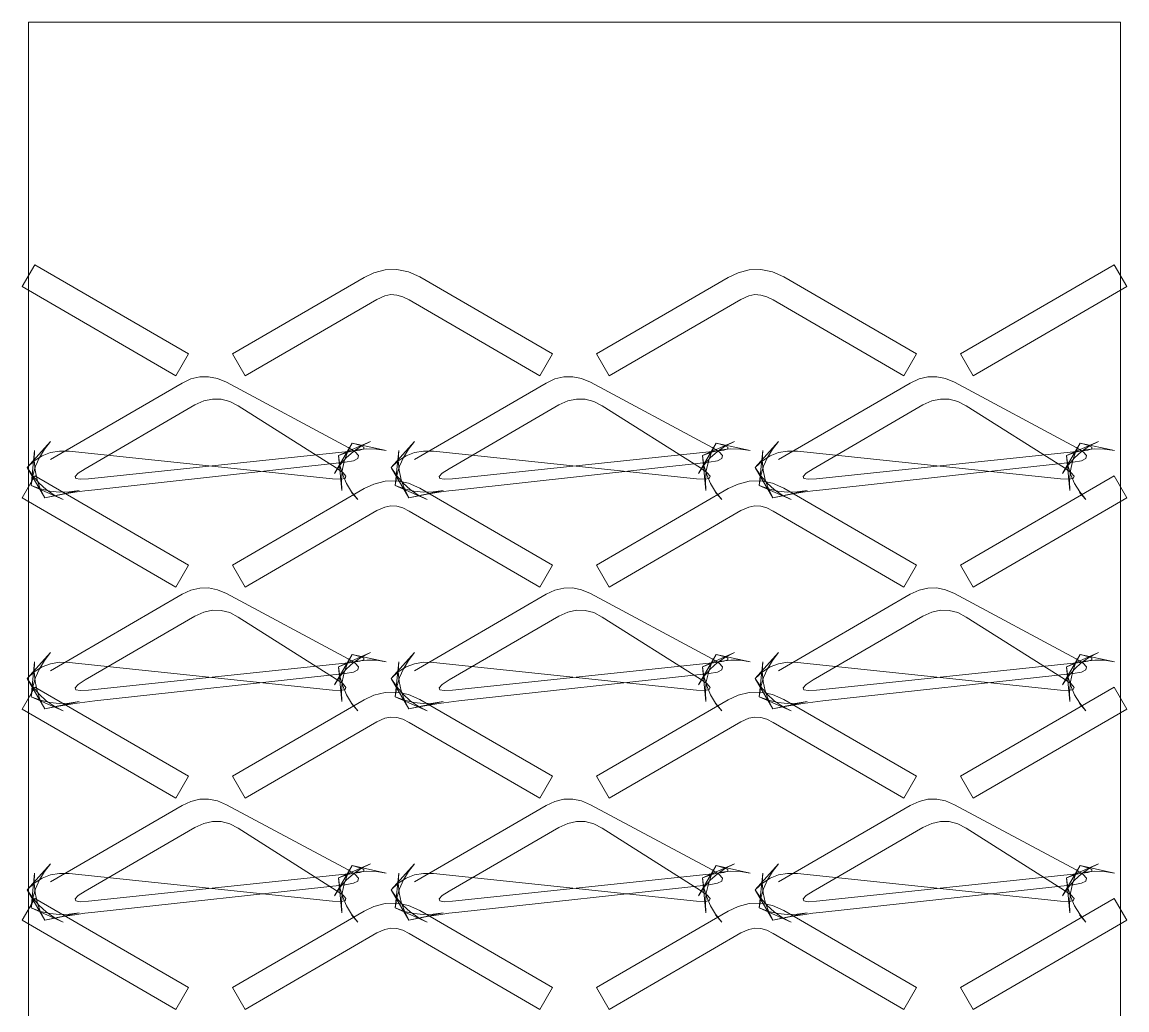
# Model space of a CAD drawing. Header units: metres. Extents: x 0 to 22, y 0 to 162.
# Drawn here: x -0.13 to 21.67, y 142.52 to 162 of the extents above; entities that cross this region are included whole.
import ezdxf

# ---------------------------------------------------------------- set-up
doc = ezdxf.new("R2010")
doc.units = ezdxf.units.M
doc.layers.add('TOP', color=1, linetype='Continuous', lineweight=0)

msp = doc.modelspace()

# ---------------------------------------------------------------- linework, layer by layer
at = {"layer": 'TOP'}
for p, q in [((-0.126, 156.784), (0.126, 157.216)), ((0.126, 157.216), (3.155, 155.457)), ((7.037, 157.113), (7.266, 157.119)), ((7.266, 157.119), (7.496, 157.073)), ((14.217, 157.113), (14.446, 157.119)), ((14.446, 157.119), (14.676, 157.073)), ((18.385, 155.457), (21.414, 157.216)), ((21.414, 157.216), (21.666, 156.784)), ((4.025, 155.457), (6.622, 156.965)), ((6.622, 156.965), (6.815, 157.056)), ((6.815, 157.056), (7.037, 157.113)), ((7.496, 157.073), (7.718, 156.976)), ((7.718, 156.976), (10.335, 155.457)), ((11.205, 155.457), (13.802, 156.965)), ((13.802, 156.965), (13.995, 157.056)), ((13.995, 157.056), (14.217, 157.113)), ((14.676, 157.073), (14.898, 156.976)), ((14.898, 156.976), (17.515, 155.457)), ((2.904, 155.025), (-0.126, 156.784)), ((21.666, 156.784), (18.636, 155.025)), ((6.873, 156.533), (4.276, 155.025)), ((7.026, 156.603), (6.873, 156.533)), ((7.15, 156.626), (7.026, 156.603)), ((7.266, 156.619), (7.15, 156.626)), ((7.383, 156.586), (7.266, 156.619)), ((7.507, 156.522), (7.383, 156.586)), ((10.084, 155.025), (7.507, 156.522)), ((14.053, 156.533), (11.456, 155.025)), ((14.206, 156.603), (14.053, 156.533)), ((14.33, 156.626), (14.206, 156.603)), ((14.446, 156.619), (14.33, 156.626)), ((14.563, 156.586), (14.446, 156.619)), ((14.687, 156.522), (14.563, 156.586)), ((17.264, 155.025), (14.687, 156.522)), ((3.155, 155.457), (2.904, 155.025)), ((4.276, 155.025), (4.025, 155.457)), ((10.335, 155.457), (10.084, 155.025)), ((11.456, 155.025), (11.205, 155.457)), ((17.515, 155.457), (17.264, 155.025)), ((18.636, 155.025), (18.385, 155.457)), ((3.032, 154.883), (3.205, 154.964)), ((3.205, 154.964), (3.379, 155.006)), ((3.379, 155.006), (3.554, 155.009)), ((3.554, 155.009), (3.729, 154.973)), ((3.729, 154.973), (3.905, 154.898)), ((10.212, 154.883), (10.385, 154.964)), ((10.385, 154.964), (10.559, 155.006)), ((10.559, 155.006), (10.734, 155.009)), ((10.734, 155.009), (10.909, 154.973)), ((10.909, 154.973), (11.085, 154.898)), ((17.392, 154.883), (17.565, 154.964)), ((17.565, 154.964), (17.739, 155.006)), ((17.739, 155.006), (17.914, 155.009)), ((17.914, 155.009), (18.089, 154.973)), ((18.089, 154.973), (18.265, 154.898)), ((0.435, 153.375), (3.032, 154.883)), ((3.905, 154.898), (6.305, 153.611)), ((7.615, 153.375), (10.212, 154.883)), ((11.085, 154.898), (13.485, 153.611)), ((14.795, 153.375), (17.392, 154.883)), ((18.265, 154.898), (20.665, 153.611)), ((3.456, 154.53), (3.283, 154.451)), ((3.627, 154.568), (3.456, 154.53)), ((3.798, 154.565), (3.627, 154.568)), ((3.969, 154.52), (3.798, 154.565)), ((4.138, 154.434), (3.969, 154.52)), ((10.636, 154.53), (10.463, 154.451)), ((10.807, 154.568), (10.636, 154.53)), ((10.978, 154.565), (10.807, 154.568)), ((11.149, 154.52), (10.978, 154.565)), ((11.318, 154.434), (11.149, 154.52)), ((17.816, 154.53), (17.643, 154.451)), ((17.987, 154.568), (17.816, 154.53)), ((18.158, 154.565), (17.987, 154.568)), ((18.329, 154.52), (18.158, 154.565)), ((18.498, 154.434), (18.329, 154.52)), ((3.283, 154.451), (1.118, 153.194)), ((6.072, 153.21), (4.138, 154.434)), ((10.463, 154.451), (8.298, 153.194)), ((13.252, 153.21), (11.318, 154.434)), ((17.643, 154.451), (15.478, 153.194)), ((20.432, 153.21), (18.498, 154.434)), ((0.436, 153.734), (-0.025, 153.219)), ((0.314, 153.58), (0.436, 153.734)), ((6.035, 153.099), (6.382, 153.696)), ((6.112, 153.454), (6.744, 153.734)), ((6.382, 153.696), (6.294, 153.521)), ((6.538, 153.657), (6.382, 153.696)), ((6.382, 153.696), (7.058, 153.551)), ((6.569, 153.643), (6.411, 153.535)), ((6.615, 153.621), (6.538, 153.657)), ((6.744, 153.734), (6.569, 153.643)), ((7.616, 153.734), (7.155, 153.219)), ((7.494, 153.58), (7.616, 153.734)), ((13.215, 153.099), (13.562, 153.696)), ((13.292, 153.454), (13.924, 153.734)), ((13.562, 153.696), (13.474, 153.521)), ((13.718, 153.657), (13.562, 153.696)), ((13.562, 153.696), (14.238, 153.551)), ((13.749, 153.643), (13.591, 153.535)), ((13.795, 153.621), (13.718, 153.657)), ((13.924, 153.734), (13.749, 153.643)), ((14.796, 153.734), (14.335, 153.219)), ((14.674, 153.58), (14.796, 153.734)), ((20.395, 153.099), (20.742, 153.696)), ((20.472, 153.454), (21.104, 153.734)), ((20.742, 153.696), (20.654, 153.521)), ((20.898, 153.657), (20.742, 153.696)), ((20.742, 153.696), (21.418, 153.551)), ((20.929, 153.643), (20.771, 153.535)), ((20.975, 153.621), (20.898, 153.657)), ((21.104, 153.734), (20.929, 153.643)), ((0.122, 153.551), (0.052, 152.864)), ((0.114, 153.355), (0.122, 153.551)), ((0.115, 153.351), (0.268, 153.449)), ((0.138, 153.242), (0.215, 153.416)), ((0.215, 153.416), (0.314, 153.58)), ((0.268, 153.449), (0.435, 153.513)), ((0.435, 153.513), (0.614, 153.543)), ((0.614, 153.543), (0.806, 153.539)), ((0.806, 153.539), (5.997, 152.995)), ((1.183, 152.995), (6.374, 153.539)), ((6.296, 153.523), (6.112, 153.454)), ((6.182, 152.767), (6.112, 153.454)), ((6.112, 153.454), (6.143, 153.26)), ((6.294, 153.521), (6.23, 153.34)), ((6.411, 153.535), (6.269, 153.408)), ((6.482, 153.567), (6.296, 153.523)), ((6.305, 153.611), (6.444, 153.524)), ((6.374, 153.539), (6.533, 153.562)), ((6.444, 153.524), (6.507, 153.452)), ((6.672, 153.586), (6.482, 153.567)), ((6.507, 153.452), (6.496, 153.393)), ((6.533, 153.562), (6.614, 153.589)), ((6.614, 153.589), (6.615, 153.621)), ((6.863, 153.581), (6.672, 153.586)), ((7.058, 153.551), (6.863, 153.581)), ((7.302, 153.551), (7.232, 152.864)), ((7.294, 153.355), (7.302, 153.551)), ((7.295, 153.351), (7.448, 153.449)), ((7.318, 153.242), (7.395, 153.416)), ((7.395, 153.416), (7.494, 153.58)), ((7.448, 153.449), (7.615, 153.513)), ((7.615, 153.513), (7.794, 153.543)), ((7.794, 153.543), (7.986, 153.539)), ((7.986, 153.539), (13.177, 152.995)), ((8.363, 152.995), (13.554, 153.539)), ((13.476, 153.523), (13.292, 153.454)), ((13.362, 152.767), (13.292, 153.454)), ((13.292, 153.454), (13.323, 153.26)), ((13.474, 153.521), (13.41, 153.34)), ((13.591, 153.535), (13.449, 153.408)), ((13.662, 153.567), (13.476, 153.523)), ((13.485, 153.611), (13.624, 153.524)), ((13.554, 153.539), (13.713, 153.562)), ((13.624, 153.524), (13.687, 153.452)), ((13.852, 153.586), (13.662, 153.567)), ((13.687, 153.452), (13.676, 153.393)), ((13.713, 153.562), (13.794, 153.589)), ((13.794, 153.589), (13.795, 153.621)), ((14.043, 153.581), (13.852, 153.586)), ((14.238, 153.551), (14.043, 153.581)), ((14.482, 153.551), (14.412, 152.864)), ((14.474, 153.355), (14.482, 153.551)), ((14.475, 153.351), (14.628, 153.449)), ((14.498, 153.242), (14.575, 153.416)), ((14.575, 153.416), (14.674, 153.58)), ((14.628, 153.449), (14.795, 153.513)), ((14.795, 153.513), (14.974, 153.543)), ((14.974, 153.543), (15.166, 153.539)), ((15.166, 153.539), (20.357, 152.995)), ((15.543, 152.995), (20.734, 153.539)), ((20.656, 153.523), (20.472, 153.454)), ((20.542, 152.767), (20.472, 153.454)), ((20.472, 153.454), (20.503, 153.26)), ((20.654, 153.521), (20.59, 153.34)), ((20.771, 153.535), (20.629, 153.408)), ((20.842, 153.567), (20.656, 153.523)), ((20.665, 153.611), (20.804, 153.524)), ((20.734, 153.539), (20.893, 153.562)), ((20.804, 153.524), (20.867, 153.452)), ((21.032, 153.586), (20.842, 153.567)), ((20.867, 153.452), (20.856, 153.393)), ((20.893, 153.562), (20.974, 153.589)), ((20.974, 153.589), (20.975, 153.621)), ((21.223, 153.581), (21.032, 153.586)), ((21.418, 153.551), (21.223, 153.581)), ((-0.025, 153.219), (0.115, 153.351)), ((0.084, 153.055), (-0.025, 153.219)), ((-0.025, 153.219), (0.322, 152.621)), ((0.083, 153.058), (0.138, 153.242)), ((0.13, 153.164), (0.114, 153.355)), ((1.118, 153.194), (0.982, 153.105)), ((6.248, 153.321), (1.308, 152.781)), ((6.144, 153.263), (6.035, 153.099)), ((6.204, 153.116), (6.072, 153.21)), ((6.143, 153.26), (6.198, 153.076)), ((6.269, 153.408), (6.144, 153.263)), ((6.23, 153.34), (6.19, 153.154)), ((6.41, 153.35), (6.248, 153.321)), ((6.496, 153.393), (6.41, 153.35)), ((7.155, 153.219), (7.295, 153.351)), ((7.264, 153.055), (7.155, 153.219)), ((7.155, 153.219), (7.502, 152.621)), ((7.263, 153.058), (7.318, 153.242)), ((7.31, 153.164), (7.294, 153.355)), ((8.298, 153.194), (8.162, 153.105)), ((13.428, 153.321), (8.488, 152.781)), ((13.324, 153.263), (13.215, 153.099)), ((13.384, 153.116), (13.252, 153.21)), ((13.323, 153.26), (13.378, 153.076)), ((13.449, 153.408), (13.324, 153.263)), ((13.41, 153.34), (13.37, 153.154)), ((13.59, 153.35), (13.428, 153.321)), ((13.676, 153.393), (13.59, 153.35)), ((14.335, 153.219), (14.475, 153.351)), ((14.444, 153.055), (14.335, 153.219)), ((14.335, 153.219), (14.682, 152.621)), ((14.443, 153.058), (14.498, 153.242)), ((14.49, 153.164), (14.474, 153.355)), ((15.478, 153.194), (15.342, 153.105)), ((20.608, 153.321), (15.668, 152.781)), ((20.504, 153.263), (20.395, 153.099)), ((20.564, 153.116), (20.432, 153.21)), ((20.503, 153.26), (20.558, 153.076)), ((20.629, 153.408), (20.504, 153.263)), ((20.59, 153.34), (20.55, 153.154)), ((20.77, 153.35), (20.608, 153.321)), ((20.856, 153.393), (20.77, 153.35)), ((-0.126, 152.619), (0.126, 153.052)), ((0.052, 152.864), (0.083, 153.058)), ((0.209, 152.91), (0.084, 153.055)), ((0.126, 153.052), (3.155, 151.293)), ((0.17, 152.978), (0.13, 153.164)), ((0.234, 152.797), (0.17, 152.978)), ((0.982, 153.105), (0.921, 153.041)), ((0.921, 153.041), (0.934, 153.002)), ((0.934, 153.002), (1.021, 152.986)), ((1.021, 152.986), (1.183, 152.995)), ((5.997, 152.995), (6.159, 152.987)), ((6.159, 152.987), (6.248, 153.004)), ((6.19, 153.154), (6.174, 152.963)), ((6.198, 153.076), (6.275, 152.902)), ((6.263, 153.047), (6.204, 153.116)), ((6.248, 153.004), (6.263, 153.047)), ((7.232, 152.864), (7.263, 153.058)), ((7.389, 152.91), (7.264, 153.055)), ((7.35, 152.978), (7.31, 153.164)), ((7.414, 152.797), (7.35, 152.978)), ((8.162, 153.105), (8.101, 153.041)), ((8.101, 153.041), (8.114, 153.002)), ((8.114, 153.002), (8.201, 152.986)), ((8.201, 152.986), (8.363, 152.995)), ((13.177, 152.995), (13.339, 152.987)), ((13.339, 152.987), (13.428, 153.004)), ((13.37, 153.154), (13.354, 152.963)), ((13.378, 153.076), (13.455, 152.902)), ((13.443, 153.047), (13.384, 153.116)), ((13.428, 153.004), (13.443, 153.047)), ((14.412, 152.864), (14.443, 153.058)), ((14.569, 152.91), (14.444, 153.055)), ((14.53, 152.978), (14.49, 153.164)), ((14.594, 152.797), (14.53, 152.978)), ((15.342, 153.105), (15.281, 153.041)), ((15.281, 153.041), (15.294, 153.002)), ((15.294, 153.002), (15.381, 152.986)), ((15.381, 152.986), (15.543, 152.995)), ((18.385, 151.293), (21.414, 153.052)), ((20.357, 152.995), (20.519, 152.987)), ((20.519, 152.987), (20.608, 153.004)), ((20.55, 153.154), (20.534, 152.963)), ((20.558, 153.076), (20.635, 152.902)), ((20.623, 153.047), (20.564, 153.116)), ((20.608, 153.004), (20.623, 153.047)), ((21.414, 153.052), (21.666, 152.619)), ((0.236, 152.795), (0.052, 152.864)), ((0.052, 152.864), (0.684, 152.584)), ((0.351, 152.783), (0.209, 152.91)), ((0.322, 152.621), (0.234, 152.797)), ((0.423, 152.751), (0.236, 152.795)), ((0.322, 152.621), (0.998, 152.767)), ((0.509, 152.674), (0.351, 152.783)), ((0.998, 152.767), (0.804, 152.737)), ((1.11, 152.757), (0.912, 152.729)), ((1.308, 152.781), (1.11, 152.757)), ((4.025, 151.293), (6.622, 152.801)), ((6.174, 152.963), (6.182, 152.767)), ((6.275, 152.902), (6.374, 152.738)), ((6.622, 152.801), (6.815, 152.892)), ((6.815, 152.892), (7.037, 152.949)), ((7.037, 152.949), (7.266, 152.955)), ((7.416, 152.795), (7.232, 152.864)), ((7.232, 152.864), (7.864, 152.584)), ((7.266, 152.955), (7.496, 152.908)), ((7.531, 152.783), (7.389, 152.91)), ((7.502, 152.621), (7.414, 152.797)), ((7.603, 152.751), (7.416, 152.795)), ((7.496, 152.908), (7.718, 152.811)), ((7.502, 152.621), (8.178, 152.767)), ((7.689, 152.674), (7.531, 152.783)), ((7.718, 152.811), (10.335, 151.293)), ((8.178, 152.767), (7.984, 152.737)), ((8.29, 152.757), (8.092, 152.729)), ((8.488, 152.781), (8.29, 152.757)), ((11.205, 151.293), (13.802, 152.801)), ((13.354, 152.963), (13.362, 152.767)), ((13.455, 152.902), (13.554, 152.738)), ((13.802, 152.801), (13.995, 152.892)), ((13.995, 152.892), (14.217, 152.949)), ((14.217, 152.949), (14.446, 152.955)), ((14.596, 152.795), (14.412, 152.864)), ((14.412, 152.864), (15.044, 152.584)), ((14.446, 152.955), (14.676, 152.908)), ((14.711, 152.783), (14.569, 152.91)), ((14.682, 152.621), (14.594, 152.797)), ((14.783, 152.751), (14.596, 152.795)), ((14.676, 152.908), (14.898, 152.811)), ((14.682, 152.621), (15.358, 152.767)), ((14.869, 152.674), (14.711, 152.783)), ((14.898, 152.811), (17.515, 151.293)), ((15.358, 152.767), (15.164, 152.737)), ((15.47, 152.757), (15.272, 152.729)), ((15.668, 152.781), (15.47, 152.757)), ((20.534, 152.963), (20.542, 152.767)), ((20.635, 152.902), (20.734, 152.738)), ((2.904, 150.861), (-0.126, 152.619)), ((0.518, 152.661), (0.322, 152.621)), ((0.612, 152.732), (0.423, 152.751)), ((0.684, 152.584), (0.509, 152.674)), ((0.715, 152.697), (0.518, 152.661)), ((0.804, 152.737), (0.612, 152.732)), ((0.912, 152.729), (0.715, 152.697)), ((6.496, 152.584), (6.369, 152.727)), ((6.374, 152.738), (6.496, 152.584)), ((7.698, 152.661), (7.502, 152.621)), ((7.792, 152.732), (7.603, 152.751)), ((7.864, 152.584), (7.689, 152.674)), ((7.895, 152.697), (7.698, 152.661)), ((7.984, 152.737), (7.792, 152.732)), ((8.092, 152.729), (7.895, 152.697)), ((13.676, 152.584), (13.549, 152.727)), ((13.554, 152.738), (13.676, 152.584)), ((14.878, 152.661), (14.682, 152.621)), ((14.972, 152.732), (14.783, 152.751)), ((15.044, 152.584), (14.869, 152.674)), ((15.075, 152.697), (14.878, 152.661)), ((15.164, 152.737), (14.972, 152.732)), ((15.272, 152.729), (15.075, 152.697)), ((21.666, 152.619), (18.636, 150.861)), ((20.856, 152.584), (20.729, 152.727)), ((20.734, 152.738), (20.856, 152.584)), ((6.873, 152.368), (4.276, 150.861)), ((7.026, 152.438), (6.873, 152.368)), ((7.15, 152.462), (7.026, 152.438)), ((7.266, 152.455), (7.15, 152.462)), ((7.383, 152.421), (7.266, 152.455)), ((7.507, 152.358), (7.383, 152.421)), ((10.084, 150.861), (7.507, 152.358)), ((14.053, 152.368), (11.456, 150.861)), ((14.206, 152.438), (14.053, 152.368)), ((14.33, 152.462), (14.206, 152.438)), ((14.446, 152.455), (14.33, 152.462)), ((14.563, 152.421), (14.446, 152.455)), ((14.687, 152.358), (14.563, 152.421)), ((17.264, 150.861), (14.687, 152.358)), ((3.155, 151.293), (2.904, 150.861)), ((4.276, 150.861), (4.025, 151.293)), ((10.335, 151.293), (10.084, 150.861)), ((11.456, 150.861), (11.205, 151.293)), ((17.515, 151.293), (17.264, 150.861)), ((18.636, 150.861), (18.385, 151.293)), ((3.032, 150.719), (3.205, 150.8)), ((3.205, 150.8), (3.379, 150.841)), ((3.379, 150.841), (3.554, 150.844)), ((3.554, 150.844), (3.729, 150.808)), ((3.729, 150.808), (3.905, 150.733)), ((10.212, 150.719), (10.385, 150.8)), ((10.385, 150.8), (10.559, 150.841)), ((10.559, 150.841), (10.734, 150.844)), ((10.734, 150.844), (10.909, 150.808)), ((10.909, 150.808), (11.085, 150.733)), ((17.392, 150.719), (17.565, 150.8)), ((17.565, 150.8), (17.739, 150.841)), ((17.739, 150.841), (17.914, 150.844)), ((17.914, 150.844), (18.089, 150.808)), ((18.089, 150.808), (18.265, 150.733)), ((0.435, 149.211), (3.032, 150.719)), ((3.905, 150.733), (6.305, 149.447)), ((7.615, 149.211), (10.212, 150.719)), ((11.085, 150.733), (13.485, 149.447)), ((14.795, 149.211), (17.392, 150.719)), ((18.265, 150.733), (20.665, 149.447)), ((3.456, 150.366), (3.283, 150.286)), ((3.627, 150.404), (3.456, 150.366)), ((3.798, 150.401), (3.627, 150.404)), ((3.969, 150.356), (3.798, 150.401)), ((10.636, 150.366), (10.463, 150.286)), ((10.807, 150.404), (10.636, 150.366)), ((10.978, 150.401), (10.807, 150.404)), ((11.149, 150.356), (10.978, 150.401)), ((17.816, 150.366), (17.643, 150.286)), ((17.987, 150.404), (17.816, 150.366)), ((18.158, 150.401), (17.987, 150.404)), ((18.329, 150.356), (18.158, 150.401)), ((3.283, 150.286), (1.118, 149.029)), ((4.138, 150.27), (3.969, 150.356)), ((6.072, 149.046), (4.138, 150.27)), ((10.463, 150.286), (8.298, 149.029)), ((11.318, 150.27), (11.149, 150.356)), ((13.252, 149.046), (11.318, 150.27)), ((17.643, 150.286), (15.478, 149.029)), ((18.498, 150.27), (18.329, 150.356)), ((20.432, 149.046), (18.498, 150.27)), ((0.436, 149.569), (-0.025, 149.055)), ((0.314, 149.415), (0.436, 149.569)), ((6.035, 148.935), (6.382, 149.532)), ((6.112, 149.29), (6.744, 149.569)), ((6.382, 149.532), (6.294, 149.357)), ((6.538, 149.492), (6.382, 149.532)), ((6.382, 149.532), (7.058, 149.387)), ((6.615, 149.456), (6.538, 149.492)), ((6.744, 149.569), (6.569, 149.479)), ((7.616, 149.569), (7.155, 149.055)), ((7.494, 149.415), (7.616, 149.569)), ((13.215, 148.935), (13.562, 149.532)), ((13.292, 149.29), (13.924, 149.569)), ((13.562, 149.532), (13.474, 149.357)), ((13.718, 149.492), (13.562, 149.532)), ((13.562, 149.532), (14.238, 149.387)), ((13.795, 149.456), (13.718, 149.492)), ((13.924, 149.569), (13.749, 149.479)), ((14.796, 149.569), (14.335, 149.055)), ((14.674, 149.415), (14.796, 149.569)), ((20.395, 148.935), (20.742, 149.532)), ((20.472, 149.29), (21.104, 149.569)), ((20.742, 149.532), (20.654, 149.357)), ((20.898, 149.492), (20.742, 149.532)), ((20.742, 149.532), (21.418, 149.387)), ((20.975, 149.456), (20.898, 149.492)), ((21.104, 149.569), (20.929, 149.479)), ((0.122, 149.387), (0.052, 148.699)), ((0.114, 149.19), (0.122, 149.387)), ((0.115, 149.187), (0.268, 149.285)), ((0.215, 149.251), (0.314, 149.415)), ((0.268, 149.285), (0.435, 149.349)), ((0.435, 149.349), (0.614, 149.379)), ((0.614, 149.379), (0.806, 149.375)), ((0.806, 149.375), (5.997, 148.831)), ((1.183, 148.831), (6.374, 149.375)), ((6.296, 149.358), (6.112, 149.29)), ((6.182, 148.602), (6.112, 149.29)), ((6.112, 149.29), (6.143, 149.096)), ((6.294, 149.357), (6.23, 149.176)), ((6.411, 149.371), (6.269, 149.244)), ((6.482, 149.402), (6.296, 149.358)), ((6.305, 149.447), (6.444, 149.36)), ((6.374, 149.375), (6.533, 149.398)), ((6.569, 149.479), (6.411, 149.371)), ((6.444, 149.36), (6.507, 149.287)), ((6.672, 149.422), (6.482, 149.402)), ((6.507, 149.287), (6.496, 149.229)), ((6.533, 149.398), (6.614, 149.425)), ((6.614, 149.425), (6.615, 149.456)), ((6.863, 149.417), (6.672, 149.422)), ((7.058, 149.387), (6.863, 149.417)), ((7.302, 149.387), (7.232, 148.699)), ((7.294, 149.19), (7.302, 149.387)), ((7.295, 149.187), (7.448, 149.285)), ((7.395, 149.251), (7.494, 149.415)), ((7.448, 149.285), (7.615, 149.349)), ((7.615, 149.349), (7.794, 149.379)), ((7.794, 149.379), (7.986, 149.375)), ((7.986, 149.375), (13.177, 148.831)), ((8.363, 148.831), (13.554, 149.375)), ((13.476, 149.358), (13.292, 149.29)), ((13.362, 148.602), (13.292, 149.29)), ((13.292, 149.29), (13.323, 149.096)), ((13.474, 149.357), (13.41, 149.176)), ((13.591, 149.371), (13.449, 149.244)), ((13.662, 149.402), (13.476, 149.358)), ((13.485, 149.447), (13.624, 149.36)), ((13.554, 149.375), (13.713, 149.398)), ((13.749, 149.479), (13.591, 149.371)), ((13.624, 149.36), (13.687, 149.287)), ((13.852, 149.422), (13.662, 149.402)), ((13.687, 149.287), (13.676, 149.229)), ((13.713, 149.398), (13.794, 149.425)), ((13.794, 149.425), (13.795, 149.456)), ((14.043, 149.417), (13.852, 149.422)), ((14.238, 149.387), (14.043, 149.417)), ((14.482, 149.387), (14.412, 148.699)), ((14.474, 149.19), (14.482, 149.387)), ((14.475, 149.187), (14.628, 149.285)), ((14.575, 149.251), (14.674, 149.415)), ((14.628, 149.285), (14.795, 149.349)), ((14.795, 149.349), (14.974, 149.379)), ((14.974, 149.379), (15.166, 149.375)), ((15.166, 149.375), (20.357, 148.831)), ((15.543, 148.831), (20.734, 149.375)), ((20.656, 149.358), (20.472, 149.29)), ((20.542, 148.602), (20.472, 149.29)), ((20.472, 149.29), (20.503, 149.096)), ((20.654, 149.357), (20.59, 149.176)), ((20.771, 149.371), (20.629, 149.244)), ((20.842, 149.402), (20.656, 149.358)), ((20.665, 149.447), (20.804, 149.36)), ((20.734, 149.375), (20.893, 149.398)), ((20.929, 149.479), (20.771, 149.371)), ((20.804, 149.36), (20.867, 149.287)), ((21.032, 149.422), (20.842, 149.402)), ((20.867, 149.287), (20.856, 149.229)), ((20.893, 149.398), (20.974, 149.425)), ((20.974, 149.425), (20.975, 149.456)), ((21.223, 149.417), (21.032, 149.422)), ((21.418, 149.387), (21.223, 149.417)), ((-0.025, 149.055), (0.115, 149.187)), ((0.084, 148.891), (-0.025, 149.055)), ((-0.025, 149.055), (0.322, 148.457)), ((0.083, 148.893), (0.138, 149.077)), ((0.13, 148.999), (0.114, 149.19)), ((0.138, 149.077), (0.215, 149.251)), ((6.248, 149.156), (1.308, 148.616)), ((6.144, 149.098), (6.035, 148.935)), ((6.143, 149.096), (6.198, 148.912)), ((6.269, 149.244), (6.144, 149.098)), ((6.23, 149.176), (6.19, 148.99)), ((6.41, 149.185), (6.248, 149.156)), ((6.496, 149.229), (6.41, 149.185)), ((7.155, 149.055), (7.295, 149.187)), ((7.264, 148.891), (7.155, 149.055)), ((7.155, 149.055), (7.502, 148.457)), ((7.263, 148.893), (7.318, 149.077)), ((7.31, 148.999), (7.294, 149.19)), ((7.318, 149.077), (7.395, 149.251)), ((13.428, 149.156), (8.488, 148.616)), ((13.324, 149.098), (13.215, 148.935)), ((13.323, 149.096), (13.378, 148.912)), ((13.449, 149.244), (13.324, 149.098)), ((13.41, 149.176), (13.37, 148.99)), ((13.59, 149.185), (13.428, 149.156)), ((13.676, 149.229), (13.59, 149.185)), ((14.335, 149.055), (14.475, 149.187)), ((14.444, 148.891), (14.335, 149.055)), ((14.335, 149.055), (14.682, 148.457)), ((14.443, 148.893), (14.498, 149.077)), ((14.49, 148.999), (14.474, 149.19)), ((14.498, 149.077), (14.575, 149.251)), ((20.608, 149.156), (15.668, 148.616)), ((20.504, 149.098), (20.395, 148.935)), ((20.503, 149.096), (20.558, 148.912)), ((20.629, 149.244), (20.504, 149.098)), ((20.59, 149.176), (20.55, 148.99)), ((20.77, 149.185), (20.608, 149.156)), ((20.856, 149.229), (20.77, 149.185)), ((-0.126, 148.455), (0.126, 148.887)), ((0.052, 148.699), (0.083, 148.893)), ((0.209, 148.746), (0.084, 148.891)), ((0.126, 148.887), (3.155, 147.129)), ((0.17, 148.813), (0.13, 148.999)), ((0.982, 148.941), (0.921, 148.877)), ((0.921, 148.877), (0.934, 148.837)), ((0.934, 148.837), (1.021, 148.822)), ((1.118, 149.029), (0.982, 148.941)), ((6.204, 148.952), (6.072, 149.046)), ((6.159, 148.822), (6.248, 148.84)), ((6.19, 148.99), (6.174, 148.799)), ((6.198, 148.912), (6.275, 148.738)), ((6.263, 148.883), (6.204, 148.952)), ((6.248, 148.84), (6.263, 148.883)), ((7.232, 148.699), (7.263, 148.893)), ((7.389, 148.746), (7.264, 148.891)), ((7.35, 148.813), (7.31, 148.999)), ((8.162, 148.941), (8.101, 148.877)), ((8.101, 148.877), (8.114, 148.837)), ((8.114, 148.837), (8.201, 148.822)), ((8.298, 149.029), (8.162, 148.941)), ((13.384, 148.952), (13.252, 149.046)), ((13.339, 148.822), (13.428, 148.84)), ((13.37, 148.99), (13.354, 148.799)), ((13.378, 148.912), (13.455, 148.738)), ((13.443, 148.883), (13.384, 148.952)), ((13.428, 148.84), (13.443, 148.883)), ((14.412, 148.699), (14.443, 148.893)), ((14.569, 148.746), (14.444, 148.891)), ((14.53, 148.813), (14.49, 148.999)), ((15.342, 148.941), (15.281, 148.877)), ((15.281, 148.877), (15.294, 148.837)), ((15.294, 148.837), (15.381, 148.822)), ((15.478, 149.029), (15.342, 148.941)), ((18.385, 147.129), (21.414, 148.887)), ((20.564, 148.952), (20.432, 149.046)), ((20.519, 148.822), (20.608, 148.84)), ((20.55, 148.99), (20.534, 148.799)), ((20.558, 148.912), (20.635, 148.738)), ((20.623, 148.883), (20.564, 148.952)), ((20.608, 148.84), (20.623, 148.883)), ((21.414, 148.887), (21.666, 148.455)), ((0.236, 148.631), (0.052, 148.699)), ((0.052, 148.699), (0.684, 148.42)), ((0.234, 148.633), (0.17, 148.813)), ((0.351, 148.619), (0.209, 148.746)), ((0.322, 148.457), (0.234, 148.633)), ((0.423, 148.587), (0.236, 148.631)), ((0.509, 148.51), (0.351, 148.619)), ((1.021, 148.822), (1.183, 148.831)), ((1.308, 148.616), (1.11, 148.593)), ((4.025, 147.129), (6.622, 148.636)), ((5.997, 148.831), (6.159, 148.822)), ((6.174, 148.799), (6.182, 148.602)), ((6.275, 148.738), (6.374, 148.574)), ((6.622, 148.636), (6.815, 148.727)), ((6.815, 148.727), (7.037, 148.784)), ((7.037, 148.784), (7.266, 148.791)), ((7.416, 148.631), (7.232, 148.699)), ((7.232, 148.699), (7.864, 148.42)), ((7.266, 148.791), (7.496, 148.744)), ((7.414, 148.633), (7.35, 148.813)), ((7.531, 148.619), (7.389, 148.746)), ((7.502, 148.457), (7.414, 148.633)), ((7.603, 148.587), (7.416, 148.631)), ((7.496, 148.744), (7.718, 148.647)), ((7.689, 148.51), (7.531, 148.619)), ((7.718, 148.647), (10.335, 147.129)), ((8.201, 148.822), (8.363, 148.831)), ((8.488, 148.616), (8.29, 148.593)), ((11.205, 147.129), (13.802, 148.636)), ((13.177, 148.831), (13.339, 148.822)), ((13.354, 148.799), (13.362, 148.602)), ((13.455, 148.738), (13.554, 148.574)), ((13.802, 148.636), (13.995, 148.727)), ((13.995, 148.727), (14.217, 148.784)), ((14.217, 148.784), (14.446, 148.791)), ((14.596, 148.631), (14.412, 148.699)), ((14.412, 148.699), (15.044, 148.42)), ((14.446, 148.791), (14.676, 148.744)), ((14.594, 148.633), (14.53, 148.813)), ((14.711, 148.619), (14.569, 148.746)), ((14.682, 148.457), (14.594, 148.633)), ((14.783, 148.587), (14.596, 148.631)), ((14.676, 148.744), (14.898, 148.647)), ((14.869, 148.51), (14.711, 148.619)), ((14.898, 148.647), (17.515, 147.129)), ((15.381, 148.822), (15.543, 148.831)), ((15.668, 148.616), (15.47, 148.593)), ((20.357, 148.831), (20.519, 148.822)), ((20.534, 148.799), (20.542, 148.602)), ((20.635, 148.738), (20.734, 148.574)), ((2.904, 146.696), (-0.126, 148.455)), ((0.322, 148.457), (0.998, 148.602)), ((0.518, 148.497), (0.322, 148.457)), ((0.612, 148.567), (0.423, 148.587)), ((0.684, 148.42), (0.509, 148.51)), ((0.715, 148.533), (0.518, 148.497)), ((0.804, 148.573), (0.612, 148.567)), ((0.912, 148.565), (0.715, 148.533)), ((0.998, 148.602), (0.804, 148.573)), ((1.11, 148.593), (0.912, 148.565)), ((6.496, 148.42), (6.369, 148.562)), ((6.374, 148.574), (6.496, 148.42)), ((7.502, 148.457), (8.178, 148.602)), ((7.698, 148.497), (7.502, 148.457)), ((7.792, 148.567), (7.603, 148.587)), ((7.864, 148.42), (7.689, 148.51)), ((7.895, 148.533), (7.698, 148.497)), ((7.984, 148.573), (7.792, 148.567)), ((8.092, 148.565), (7.895, 148.533)), ((8.178, 148.602), (7.984, 148.573)), ((8.29, 148.593), (8.092, 148.565)), ((13.676, 148.42), (13.549, 148.562)), ((13.554, 148.574), (13.676, 148.42)), ((14.682, 148.457), (15.358, 148.602)), ((14.878, 148.497), (14.682, 148.457)), ((14.972, 148.567), (14.783, 148.587)), ((15.044, 148.42), (14.869, 148.51)), ((15.075, 148.533), (14.878, 148.497)), ((15.164, 148.573), (14.972, 148.567)), ((15.272, 148.565), (15.075, 148.533)), ((15.358, 148.602), (15.164, 148.573)), ((15.47, 148.593), (15.272, 148.565)), ((21.666, 148.455), (18.636, 146.696)), ((20.856, 148.42), (20.729, 148.562)), ((20.734, 148.574), (20.856, 148.42)), ((6.873, 148.204), (4.276, 146.696)), ((7.026, 148.274), (6.873, 148.204)), ((7.15, 148.297), (7.026, 148.274)), ((7.266, 148.291), (7.15, 148.297)), ((7.383, 148.257), (7.266, 148.291)), ((7.507, 148.193), (7.383, 148.257)), ((10.084, 146.696), (7.507, 148.193)), ((14.053, 148.204), (11.456, 146.696)), ((14.206, 148.274), (14.053, 148.204)), ((14.33, 148.297), (14.206, 148.274)), ((14.446, 148.291), (14.33, 148.297)), ((14.563, 148.257), (14.446, 148.291)), ((14.687, 148.193), (14.563, 148.257)), ((17.264, 146.696), (14.687, 148.193)), ((3.155, 147.129), (2.904, 146.696)), ((4.276, 146.696), (4.025, 147.129)), ((10.335, 147.129), (10.084, 146.696)), ((11.456, 146.696), (11.205, 147.129)), ((17.515, 147.129), (17.264, 146.696)), ((18.636, 146.696), (18.385, 147.129)), ((3.205, 146.635), (3.379, 146.677)), ((3.379, 146.677), (3.554, 146.68)), ((3.554, 146.68), (3.729, 146.644)), ((10.385, 146.635), (10.559, 146.677)), ((10.559, 146.677), (10.734, 146.68)), ((10.734, 146.68), (10.909, 146.644)), ((17.565, 146.635), (17.739, 146.677)), ((17.739, 146.677), (17.914, 146.68)), ((17.914, 146.68), (18.089, 146.644)), ((0.435, 145.046), (3.032, 146.554)), ((3.032, 146.554), (3.205, 146.635)), ((3.729, 146.644), (3.905, 146.569)), ((3.905, 146.569), (6.305, 145.283)), ((7.615, 145.046), (10.212, 146.554)), ((10.212, 146.554), (10.385, 146.635)), ((10.909, 146.644), (11.085, 146.569)), ((11.085, 146.569), (13.485, 145.283)), ((14.795, 145.046), (17.392, 146.554)), ((17.392, 146.554), (17.565, 146.635)), ((18.089, 146.644), (18.265, 146.569)), ((18.265, 146.569), (20.665, 145.283)), ((3.627, 146.24), (3.456, 146.201)), ((3.798, 146.236), (3.627, 146.24)), ((3.969, 146.192), (3.798, 146.236)), ((10.807, 146.24), (10.636, 146.201)), ((10.978, 146.236), (10.807, 146.24)), ((11.149, 146.192), (10.978, 146.236)), ((17.987, 146.24), (17.816, 146.201)), ((18.158, 146.236), (17.987, 146.24)), ((18.329, 146.192), (18.158, 146.236)), ((3.283, 146.122), (1.118, 144.865)), ((3.456, 146.201), (3.283, 146.122)), ((4.138, 146.105), (3.969, 146.192)), ((6.072, 144.881), (4.138, 146.105)), ((10.463, 146.122), (8.298, 144.865)), ((10.636, 146.201), (10.463, 146.122)), ((11.318, 146.105), (11.149, 146.192)), ((13.252, 144.881), (11.318, 146.105)), ((17.643, 146.122), (15.478, 144.865)), ((17.816, 146.201), (17.643, 146.122)), ((18.498, 146.105), (18.329, 146.192)), ((20.432, 144.881), (18.498, 146.105)), ((0.436, 145.405), (-0.025, 144.89)), ((0.314, 145.251), (0.436, 145.405)), ((6.035, 144.77), (6.382, 145.368)), ((6.112, 145.125), (6.744, 145.405)), ((6.382, 145.368), (6.294, 145.192)), ((6.538, 145.328), (6.382, 145.368)), ((6.382, 145.368), (7.058, 145.222)), ((6.744, 145.405), (6.569, 145.315)), ((7.616, 145.405), (7.155, 144.89)), ((7.494, 145.251), (7.616, 145.405)), ((13.215, 144.77), (13.562, 145.368)), ((13.292, 145.125), (13.924, 145.405)), ((13.562, 145.368), (13.474, 145.192)), ((13.718, 145.328), (13.562, 145.368)), ((13.562, 145.368), (14.238, 145.222)), ((13.924, 145.405), (13.749, 145.315)), ((14.796, 145.405), (14.335, 144.89)), ((14.674, 145.251), (14.796, 145.405)), ((20.395, 144.77), (20.742, 145.368)), ((20.472, 145.125), (21.104, 145.405)), ((20.742, 145.368), (20.654, 145.192)), ((20.898, 145.328), (20.742, 145.368)), ((20.742, 145.368), (21.418, 145.222)), ((21.104, 145.405), (20.929, 145.315)), ((0.122, 145.222), (0.052, 144.535)), ((0.114, 145.026), (0.122, 145.222)), ((0.215, 145.087), (0.314, 145.251)), ((0.268, 145.12), (0.435, 145.184)), ((0.435, 145.184), (0.614, 145.214)), ((0.614, 145.214), (0.806, 145.21)), ((0.806, 145.21), (5.997, 144.666)), ((1.183, 144.666), (6.374, 145.21)), ((6.296, 145.194), (6.112, 145.125)), ((6.294, 145.192), (6.23, 145.011)), ((6.411, 145.206), (6.269, 145.079)), ((6.482, 145.238), (6.296, 145.194)), ((6.305, 145.283), (6.444, 145.195)), ((6.374, 145.21), (6.533, 145.233)), ((6.569, 145.315), (6.411, 145.206)), ((6.444, 145.195), (6.507, 145.123)), ((6.672, 145.257), (6.482, 145.238)), ((6.533, 145.233), (6.614, 145.261)), ((6.615, 145.292), (6.538, 145.328)), ((6.614, 145.261), (6.615, 145.292)), ((6.863, 145.252), (6.672, 145.257)), ((7.058, 145.222), (6.863, 145.252)), ((7.302, 145.222), (7.232, 144.535)), ((7.294, 145.026), (7.302, 145.222)), ((7.395, 145.087), (7.494, 145.251)), ((7.448, 145.12), (7.615, 145.184)), ((7.615, 145.184), (7.794, 145.214)), ((7.794, 145.214), (7.986, 145.21)), ((7.986, 145.21), (13.177, 144.666)), ((8.363, 144.666), (13.554, 145.21)), ((13.476, 145.194), (13.292, 145.125)), ((13.474, 145.192), (13.41, 145.011)), ((13.591, 145.206), (13.449, 145.079)), ((13.662, 145.238), (13.476, 145.194)), ((13.485, 145.283), (13.624, 145.195)), ((13.554, 145.21), (13.713, 145.233)), ((13.749, 145.315), (13.591, 145.206)), ((13.624, 145.195), (13.687, 145.123)), ((13.852, 145.257), (13.662, 145.238)), ((13.713, 145.233), (13.794, 145.261)), ((13.795, 145.292), (13.718, 145.328)), ((13.794, 145.261), (13.795, 145.292)), ((14.043, 145.252), (13.852, 145.257)), ((14.238, 145.222), (14.043, 145.252)), ((14.482, 145.222), (14.412, 144.535)), ((14.474, 145.026), (14.482, 145.222)), ((14.575, 145.087), (14.674, 145.251)), ((14.628, 145.12), (14.795, 145.184)), ((14.795, 145.184), (14.974, 145.214)), ((14.974, 145.214), (15.166, 145.21)), ((15.166, 145.21), (20.357, 144.666)), ((15.543, 144.666), (20.734, 145.21)), ((20.656, 145.194), (20.472, 145.125)), ((20.654, 145.192), (20.59, 145.011)), ((20.771, 145.206), (20.629, 145.079)), ((20.842, 145.238), (20.656, 145.194)), ((20.665, 145.283), (20.804, 145.195)), ((20.734, 145.21), (20.893, 145.233)), ((20.929, 145.315), (20.771, 145.206)), ((20.804, 145.195), (20.867, 145.123)), ((21.032, 145.257), (20.842, 145.238)), ((20.893, 145.233), (20.974, 145.261)), ((20.975, 145.292), (20.898, 145.328)), ((20.974, 145.261), (20.975, 145.292)), ((21.223, 145.252), (21.032, 145.257)), ((21.418, 145.222), (21.223, 145.252)), ((-0.025, 144.89), (0.115, 145.022)), ((0.083, 144.729), (0.138, 144.913)), ((0.13, 144.835), (0.114, 145.026)), ((0.115, 145.022), (0.268, 145.12)), ((0.138, 144.913), (0.215, 145.087)), ((6.248, 144.992), (1.308, 144.452)), ((6.144, 144.934), (6.035, 144.77)), ((6.182, 144.438), (6.112, 145.125)), ((6.112, 145.125), (6.143, 144.931)), ((6.143, 144.931), (6.198, 144.747)), ((6.269, 145.079), (6.144, 144.934)), ((6.23, 145.011), (6.19, 144.825)), ((6.41, 145.021), (6.248, 144.992)), ((6.496, 145.065), (6.41, 145.021)), ((6.507, 145.123), (6.496, 145.065)), ((7.155, 144.89), (7.295, 145.022)), ((7.263, 144.729), (7.318, 144.913)), ((7.31, 144.835), (7.294, 145.026)), ((7.295, 145.022), (7.448, 145.12)), ((7.318, 144.913), (7.395, 145.087)), ((13.428, 144.992), (8.488, 144.452)), ((13.324, 144.934), (13.215, 144.77)), ((13.362, 144.438), (13.292, 145.125)), ((13.292, 145.125), (13.323, 144.931)), ((13.323, 144.931), (13.378, 144.747)), ((13.449, 145.079), (13.324, 144.934)), ((13.41, 145.011), (13.37, 144.825)), ((13.59, 145.021), (13.428, 144.992)), ((13.676, 145.065), (13.59, 145.021)), ((13.687, 145.123), (13.676, 145.065)), ((14.335, 144.89), (14.475, 145.022)), ((14.443, 144.729), (14.498, 144.913)), ((14.49, 144.835), (14.474, 145.026)), ((14.475, 145.022), (14.628, 145.12)), ((14.498, 144.913), (14.575, 145.087)), ((20.608, 144.992), (15.668, 144.452)), ((20.504, 144.934), (20.395, 144.77)), ((20.542, 144.438), (20.472, 145.125)), ((20.472, 145.125), (20.503, 144.931)), ((20.503, 144.931), (20.558, 144.747)), ((20.629, 145.079), (20.504, 144.934)), ((20.59, 145.011), (20.55, 144.825)), ((20.77, 145.021), (20.608, 144.992)), ((20.856, 145.065), (20.77, 145.021)), ((20.867, 145.123), (20.856, 145.065)), ((-0.126, 144.291), (0.126, 144.723)), ((0.084, 144.726), (-0.025, 144.89)), ((-0.025, 144.89), (0.322, 144.293)), ((0.052, 144.535), (0.083, 144.729)), ((0.209, 144.581), (0.084, 144.726)), ((0.126, 144.723), (3.155, 142.964)), ((0.17, 144.649), (0.13, 144.835)), ((0.982, 144.777), (0.921, 144.713)), ((0.921, 144.713), (0.934, 144.673)), ((1.118, 144.865), (0.982, 144.777)), ((6.204, 144.787), (6.072, 144.881)), ((6.19, 144.825), (6.174, 144.634)), ((6.198, 144.747), (6.275, 144.573)), ((6.263, 144.719), (6.204, 144.787)), ((6.248, 144.676), (6.263, 144.719)), ((7.264, 144.726), (7.155, 144.89)), ((7.155, 144.89), (7.502, 144.293)), ((7.232, 144.535), (7.263, 144.729)), ((7.389, 144.581), (7.264, 144.726)), ((7.35, 144.649), (7.31, 144.835)), ((8.162, 144.777), (8.101, 144.713)), ((8.101, 144.713), (8.114, 144.673)), ((8.298, 144.865), (8.162, 144.777)), ((13.384, 144.787), (13.252, 144.881)), ((13.37, 144.825), (13.354, 144.634)), ((13.378, 144.747), (13.455, 144.573)), ((13.443, 144.719), (13.384, 144.787)), ((13.428, 144.676), (13.443, 144.719)), ((14.444, 144.726), (14.335, 144.89)), ((14.335, 144.89), (14.682, 144.293)), ((14.412, 144.535), (14.443, 144.729)), ((14.569, 144.581), (14.444, 144.726)), ((14.53, 144.649), (14.49, 144.835)), ((15.342, 144.777), (15.281, 144.713)), ((15.281, 144.713), (15.294, 144.673)), ((15.478, 144.865), (15.342, 144.777)), ((18.385, 142.964), (21.414, 144.723)), ((20.564, 144.787), (20.432, 144.881)), ((20.55, 144.825), (20.534, 144.634)), ((20.558, 144.747), (20.635, 144.573)), ((20.623, 144.719), (20.564, 144.787)), ((20.608, 144.676), (20.623, 144.719)), ((21.414, 144.723), (21.666, 144.291)), ((0.236, 144.466), (0.052, 144.535)), ((0.052, 144.535), (0.684, 144.256)), ((0.234, 144.468), (0.17, 144.649)), ((0.351, 144.454), (0.209, 144.581)), ((0.934, 144.673), (1.021, 144.657)), ((1.021, 144.657), (1.183, 144.666)), ((5.997, 144.666), (6.159, 144.658)), ((6.159, 144.658), (6.248, 144.676)), ((6.174, 144.634), (6.182, 144.438)), ((6.275, 144.573), (6.374, 144.409)), ((6.622, 144.472), (6.815, 144.563)), ((6.815, 144.563), (7.037, 144.62)), ((7.037, 144.62), (7.266, 144.626)), ((7.416, 144.466), (7.232, 144.535)), ((7.232, 144.535), (7.864, 144.256)), ((7.266, 144.626), (7.496, 144.58)), ((7.414, 144.468), (7.35, 144.649)), ((7.531, 144.454), (7.389, 144.581)), ((7.496, 144.58), (7.718, 144.483)), ((7.718, 144.483), (10.335, 142.964)), ((8.114, 144.673), (8.201, 144.657)), ((8.201, 144.657), (8.363, 144.666)), ((13.177, 144.666), (13.339, 144.658)), ((13.339, 144.658), (13.428, 144.676)), ((13.354, 144.634), (13.362, 144.438)), ((13.455, 144.573), (13.554, 144.409)), ((13.802, 144.472), (13.995, 144.563)), ((13.995, 144.563), (14.217, 144.62)), ((14.217, 144.62), (14.446, 144.626)), ((14.596, 144.466), (14.412, 144.535)), ((14.412, 144.535), (15.044, 144.256)), ((14.446, 144.626), (14.676, 144.58)), ((14.594, 144.468), (14.53, 144.649)), ((14.711, 144.454), (14.569, 144.581)), ((14.676, 144.58), (14.898, 144.483)), ((14.898, 144.483), (17.515, 142.964)), ((15.294, 144.673), (15.381, 144.657)), ((15.381, 144.657), (15.543, 144.666)), ((20.357, 144.666), (20.519, 144.658)), ((20.519, 144.658), (20.608, 144.676)), ((20.534, 144.634), (20.542, 144.438)), ((20.635, 144.573), (20.734, 144.409)), ((2.904, 142.532), (-0.126, 144.291)), ((0.322, 144.293), (0.234, 144.468)), ((0.423, 144.422), (0.236, 144.466)), ((0.322, 144.293), (0.998, 144.438)), ((0.518, 144.333), (0.322, 144.293)), ((0.509, 144.346), (0.351, 144.454)), ((0.612, 144.403), (0.423, 144.422)), ((0.684, 144.256), (0.509, 144.346)), ((0.715, 144.369), (0.518, 144.333)), ((0.804, 144.408), (0.612, 144.403)), ((0.912, 144.401), (0.715, 144.369)), ((0.998, 144.438), (0.804, 144.408)), ((1.11, 144.428), (0.912, 144.401)), ((1.308, 144.452), (1.11, 144.428)), ((4.025, 142.964), (6.622, 144.472)), ((6.496, 144.256), (6.369, 144.398)), ((6.374, 144.409), (6.496, 144.256)), ((7.502, 144.293), (7.414, 144.468)), ((7.603, 144.422), (7.416, 144.466)), ((7.502, 144.293), (8.178, 144.438)), ((7.698, 144.333), (7.502, 144.293)), ((7.689, 144.346), (7.531, 144.454)), ((7.792, 144.403), (7.603, 144.422)), ((7.864, 144.256), (7.689, 144.346)), ((7.895, 144.369), (7.698, 144.333)), ((7.984, 144.408), (7.792, 144.403)), ((8.092, 144.401), (7.895, 144.369)), ((8.178, 144.438), (7.984, 144.408)), ((8.29, 144.428), (8.092, 144.401)), ((8.488, 144.452), (8.29, 144.428)), ((11.205, 142.964), (13.802, 144.472)), ((13.676, 144.256), (13.549, 144.398)), ((13.554, 144.409), (13.676, 144.256)), ((14.682, 144.293), (14.594, 144.468)), ((14.783, 144.422), (14.596, 144.466)), ((14.682, 144.293), (15.358, 144.438)), ((14.878, 144.333), (14.682, 144.293)), ((14.869, 144.346), (14.711, 144.454)), ((14.972, 144.403), (14.783, 144.422)), ((15.044, 144.256), (14.869, 144.346)), ((15.075, 144.369), (14.878, 144.333)), ((15.164, 144.408), (14.972, 144.403)), ((15.272, 144.401), (15.075, 144.369)), ((15.358, 144.438), (15.164, 144.408)), ((15.47, 144.428), (15.272, 144.401)), ((15.668, 144.452), (15.47, 144.428)), ((21.666, 144.291), (18.636, 142.532)), ((20.856, 144.256), (20.729, 144.398)), ((20.734, 144.409), (20.856, 144.256)), ((6.873, 144.04), (4.276, 142.532)), ((7.026, 144.109), (6.873, 144.04)), ((7.15, 144.133), (7.026, 144.109)), ((7.266, 144.126), (7.15, 144.133)), ((7.383, 144.093), (7.266, 144.126)), ((7.507, 144.029), (7.383, 144.093)), ((14.053, 144.04), (11.456, 142.532)), ((14.206, 144.109), (14.053, 144.04)), ((14.33, 144.133), (14.206, 144.109)), ((14.446, 144.126), (14.33, 144.133)), ((14.563, 144.093), (14.446, 144.126)), ((14.687, 144.029), (14.563, 144.093)), ((10.084, 142.532), (7.507, 144.029)), ((17.264, 142.532), (14.687, 144.029)), ((3.155, 142.964), (2.904, 142.532)), ((4.276, 142.532), (4.025, 142.964)), ((10.335, 142.964), (10.084, 142.532)), ((11.456, 142.532), (11.205, 142.964)), ((17.515, 142.964), (17.264, 142.532)), ((18.636, 142.532), (18.385, 142.964))]:
    msp.add_line(p, q, dxfattribs=at)
msp.add_lwpolyline([(0, 0), (0, 162), (21.54, 162), (21.54, 0)], close=True, dxfattribs=at)

doc.saveas('drawing.dxf')
